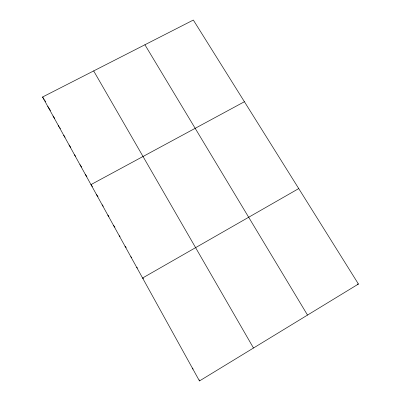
<?xml version="1.0" encoding="UTF-8"?>
<svg xmlns="http://www.w3.org/2000/svg" width="401" height="401" viewBox="0 0 401 401"><rect width="100%" height="100%" fill="white"/><g stroke="black" fill="none" stroke-linecap="round" stroke-linejoin="round"><path stroke-width="0.6" d="M199.467 380.95L358.434 284.038L193.337 20.05L42.566 97.007L199.467 380.95L199.147 379.782M298.735 188.585L142.586 278.013L143.573 278.765M244.415 101.724L90.972 184.605L92.42 186.6M357.226 284.184L358.434 284.038M136.681 267.327L137.503 268.074M130.821 256.725L131.633 257.552M125.007 246.194L126.215 247.532M119.232 235.743L120.029 236.685M113.498 225.367L114.952 227.161M107.804 215.066L108.897 216.46M102.155 204.841L103.247 206.274M96.541 194.685L97.994 196.645M85.443 174.595L86.887 176.62M79.949 164.656L81.654 167.087M74.496 154.791L75.518 156.265M69.082 144.987L70.782 147.478M63.704 135.257L65.062 137.267M58.366 125.593L59.042 126.606M59.719 127.618L60.396 128.631M53.062 115.999L54.752 118.546M47.794 106.471L50.486 110.561M42.566 97.007L44.245 99.573M44.912 100.601L45.584 101.628M144.911 44.767L307.522 315.081M93.669 70.922L253.492 348.013M192.706 368.048L192.951 369.156"/></g></svg>
